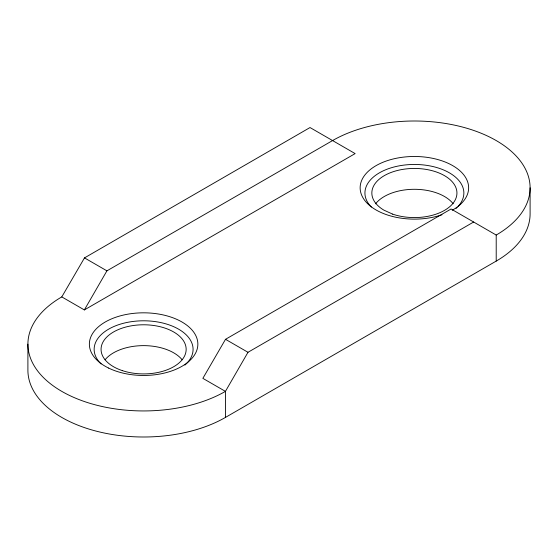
<?xml version="1.0" encoding="UTF-8"?>
<svg xmlns="http://www.w3.org/2000/svg" width="558" height="558" viewBox="0 0 558 558"><rect width="100%" height="100%" fill="white"/><g stroke="black" fill="none" stroke-linecap="round" stroke-linejoin="round"><path stroke-width="0.84" d="M84.356 309.927L355.139 153.596L310.018 127.545L84.488 257.894L61.792 296.905L84.356 309.927L106.92 270.846L332.575 140.567A115.708 66.807 0 0 1 496.208 140.567A115.708 66.807 0 0 1 496.208 235.044L496.208 261.095L225.425 417.433A115.708 66.807 0 0 1 99.331 431.913A115.708 66.807 0 0 1 27.9 370.198L27.9 344.14M473.644 222.014L247.989 352.293L225.425 391.374L225.425 417.433M496.208 235.044L451.087 208.992L225.509 339.313L202.861 378.352L225.425 391.374A115.708 66.807 0 0 1 61.792 391.374A115.708 66.807 0 0 1 61.792 296.905M84.488 257.894L106.92 270.846M225.509 339.313L247.989 352.293M530.1 187.802L530.1 213.86A115.708 66.807 0 0 1 496.208 261.095M441.971 214.774A54.252 31.325 0 0 1 360.356 190.592A54.252 31.325 0 0 1 433.245 158.437A54.252 31.325 0 0 1 452.224 210.254M371.314 207.046A49.467 28.556 0 0 1 413.59 164.464A49.467 28.556 0 0 1 458.237 206.237M457.197 207.325A49.467 28.556 0 0 1 456.074 208.392M105.05 359.805A42.547 24.566 0 0 1 143.608 345.632A42.547 24.566 0 0 1 182.166 359.805M375.555 203.83A42.547 24.566 0 0 1 414.336 189.295A42.547 24.566 0 0 1 453.187 203.775M101.082 363.935A49.467 28.556 0 0 1 112.249 327.267A49.467 28.556 0 0 1 176.726 328.139A49.467 28.556 0 0 1 184.907 365.072M392.63 214.126L383.904 210.15A42.547 24.566 0 0 1 400.372 169.82A42.547 24.566 0 0 1 456.723 195.481A42.547 24.566 0 0 1 392.63 214.126M108.58 368.057A54.252 31.325 0 0 0 197.002 349.692A54.252 31.325 0 0 0 125.243 314.67A54.252 31.325 0 0 0 108.58 368.057M122.335 370.624A42.547 24.566 0 0 0 186.156 349.35A42.547 24.566 0 0 0 122.335 328.076A42.547 24.566 0 0 0 122.335 370.624"/></g></svg>
